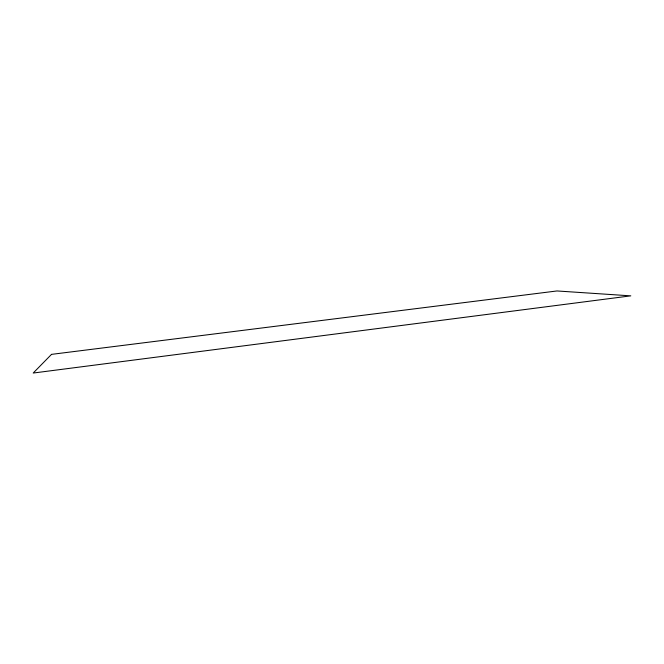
<?xml version="1.0" encoding="UTF-8"?>
<svg xmlns="http://www.w3.org/2000/svg" width="664" height="664" viewBox="0 0 664 664"><rect width="100%" height="100%" fill="white"/><g stroke="black" fill="none" stroke-linecap="round" stroke-linejoin="round"><path stroke-width="1" d="M51.518 354.368L33.2 373.043L630.8 295.853L556.98 290.957L51.518 354.368"/></g></svg>
